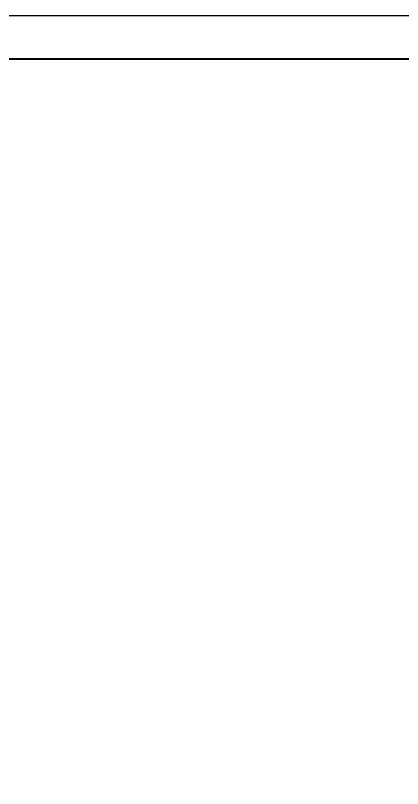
# Model space of a CAD drawing. Extents: x -292644 to 263613, y -713695 to 491457.
# Drawn here: x 160698 to 169599, y 28738 to 46500 of the extents above; entities that cross this region are included whole.
import ezdxf
from ezdxf.xclip import XClip

# ---------------------------------------------------------------- set-up
doc = ezdxf.new("R2010")
doc.units = 0
doc.header["$LTSCALE"] = 1000
doc.header["$MEASUREMENT"] = 0
doc.linetypes.add('X-104 8#10#平面_t3$0$109-34 轴网$0$L1$0$$AUDIT_BAD_LTYPE1', pattern=[0])
doc.layers.get('0').update_dxf_attribs({"linetype": 'CONTINUOUS'})
doc.layers.get('Defpoints').update_dxf_attribs({"linetype": 'CONTINUOUS'})

# ---------------------------------------------------------------- blocks, each defined once
blk = doc.blocks.new('图框-A1')
for points, const_width in [([(0, 0), (841, 0), (841, 594), (0, 594)], 0.05), ([(766, 584), (25, 584), (25, 10), (766, 10)], 0.5)]:
    blk.add_lwpolyline(points, close=True, dxfattribs=dict(const_width=const_width))
blk = doc.blocks.new('104-10 轴网')
at = {"layer": 'Defpoints'}
blk.add_lwpolyline([(104380, 45500), (178480, 45500), (178480, -11900), (104380, -11900)], close=True, dxfattribs=at)
blk = doc.blocks.new('104-8910 结构')
at = {"layer": 'Defpoints'}
blk.add_lwpolyline([(-19000, -118200), (61000, -118200), (61000, 41800), (-19000, 41800)], close=True, dxfattribs=at)
blk = doc.blocks.new('X-104 8#10#平面_t3')
at = {"linetype": 'X-104 8#10#平面_t3$0$109-34 轴网$0$L1$0$$AUDIT_BAD_LTYPE1'}
blk.add_lwpolyline([(177307, 46500), (177307, -12900), (93207, -12900), (93207, 46500)], close=True, dxfattribs=at)
at = {"xscale": 100, "yscale": 100, "zscale": 100}
for p in [(93207, 46500), (93207, -12900)]:
    blk.add_blockref('图框-A1', p, dxfattribs=at)
at = {"linetype": 'X-104 8#10#平面_t3$0$109-34 轴网$0$L1$0$$AUDIT_BAD_LTYPE1'}
ref = blk.add_blockref('104-10 轴网', (-8673, 0), dxfattribs=at)
XClip(ref).set_block_clipping_path([(104379.5977508624, -11900), (178479.5977508624, 45500)])
ref = blk.add_blockref('104-8910 结构', (153887, -72700), dxfattribs=dict(at, rotation=180))
XClip(ref).set_block_clipping_path([(-15919.9999999996, -118200.0000000001), (58180.0000000003, -60800.0000000001)])

msp = doc.modelspace()

# ---------------------------------------------------------------- block references
msp.add_blockref('X-104 8#10#平面_t3', (0, 0))

doc.saveas('drawing.dxf')
